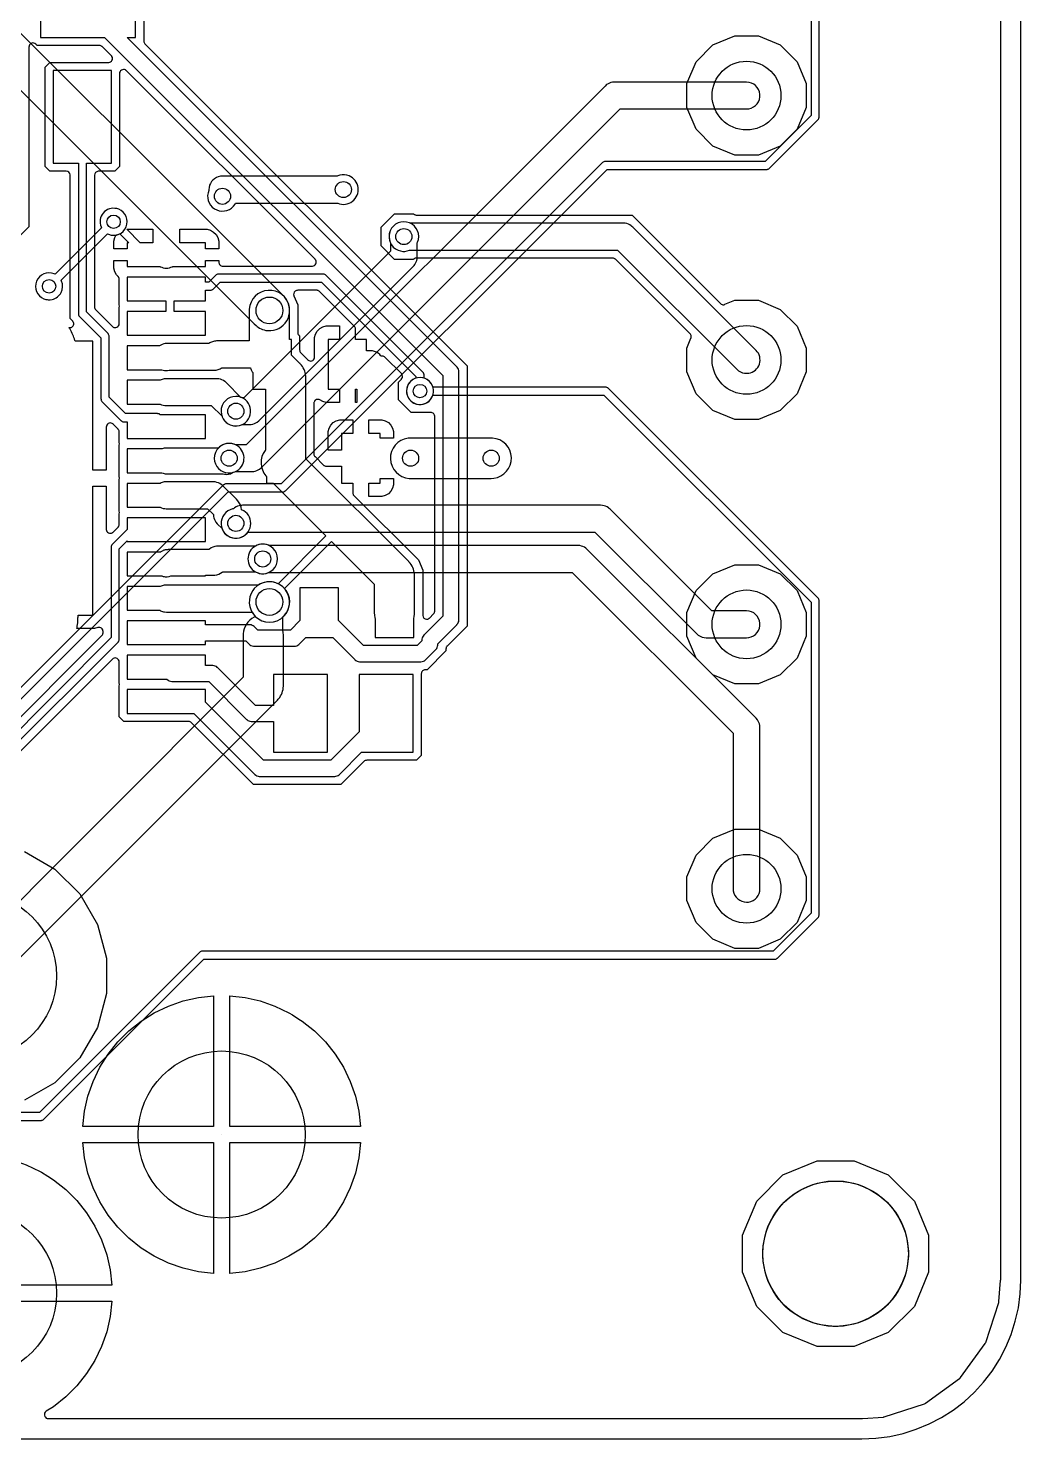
# Model space of a CAD drawing. Header units: inches. Extents: x 0 to 2.56, y 0 to 2.2.
# Drawn here: x 1.82 to 2.559, y 0 to 1.05 of the extents above; entities that cross this region are included whole.
import ezdxf

# ---------------------------------------------------------------- set-up
doc = ezdxf.new("R2010")
doc.units = ezdxf.units.IN

msp = doc.modelspace()

# ---------------------------------------------------------------- linework, layer by layer
at = {"layer": '16_copper_24V'}
for points in [[(1.7101, 1.1087), (1.9887, 0.8301), (1.9887, 0.8301), (1.9901, 0.8287), (1.9908, 0.8281), (1.9908, 0.8281), (1.9908, 0.8281), (1.9916, 0.8275, 0.1651), (2.001, 0.825), (2.0029, 0.8253, 0.621841), (2.0099, 0.8513), (2.0099, 0.8513), (1.7412, 1.12)], [(1.79, 0.334), (2.006, 0.55), (2.0064, 0.5505), (2.0068, 0.5509, 0.172152), (2.0104, 0.5603), (2.0104, 0.5604), (2.0104, 0.5605), (2.0104, 0.5607), (2.0104, 0.5983), (2.0103, 0.6002), (2.01, 0.6021), (2.0099, 0.6021), (2.01, 0.6028, 0.000218), (2.01, 0.6028), (2.01, 0.6118), (2.0113, 0.6131, 1), (1.9887, 0.6329), (1.9875, 0.6314, 0.339454), (1.9887, 0.6131), (1.9897, 0.6121), (1.9885, 0.6116, 0.261958), (1.9805, 0.5993), (1.9804, 0.5983), (1.9804, 0.5669), (1.7688, 0.3552)]]:
    msp.add_lwpolyline(points, format="xyb", dxfattribs=at)
at = {"layer": '16_copper_GND'}
for points in [[(1.9642, 0.9399), (1.9635, 0.9399, 0.325016), (1.9551, 0.9316), (1.955, 0.93, 0.019471), (1.9548, 0.9292), (1.9543, 0.9276, 0.85408), (1.9744, 0.9192), (1.9748, 0.92), (2.0504, 0.92), (2.0508, 0.9198, 1), (2.0592, 0.9402), (2.0576, 0.9407, 0.158384), (2.0508, 0.9402), (2.0504, 0.94), (1.965, 0.94)], [(1.8383, 0.8482, 0.461008), (1.8453, 0.8618), (1.8449, 0.8626), (1.8794, 0.8971), (1.8802, 0.8967, 1), (1.8878, 0.9153), (1.8863, 0.9158, 0.612801), (1.8747, 0.9022), (1.8751, 0.9014), (1.8406, 0.8669), (1.8398, 0.8673, 1), (1.8322, 0.8487), (1.8337, 0.8482, 0.078701), (1.8368, 0.848)], [(2.1669, 0.7151, 0.906837), (2.166, 0.745), (2.165, 0.745), (2.105, 0.745), (2.1031, 0.7449, 0.906837), (2.104, 0.715), (2.105, 0.715), (2.165, 0.715)]]:
    msp.add_lwpolyline(points, format="xyb", close=True, dxfattribs=at)
at = {"layer": '16_copper_LAOUT1'}
msp.add_lwpolyline([(2.3565, 0.3996, 0.369468), (2.365, 0.4095), (2.365, 0.5294), (2.3649, 0.5302), (2.3649, 0.531, 0.118891), (2.3631, 0.5353), (2.3621, 0.5365), (2.3621, 0.5365), (2.3621, 0.5365), (2.2365, 0.6621), (2.2359, 0.6626), (2.2353, 0.6631, 0.118893), (2.231, 0.6649), (2.2294, 0.665, 0.000218), (2.2294, 0.665), (1.9996, 0.665), (1.9992, 0.6652, 1), (1.9908, 0.6448), (1.9924, 0.6443, 0.158384), (1.9992, 0.6448), (1.9996, 0.645), (2.2253, 0.645), (2.345, 0.5253), (2.345, 0.4095), (2.3451, 0.4079, 0.36847), (2.355, 0.3995)], format="xyb", close=True, dxfattribs=at)
at = {"layer": '16_copper_LAOUT2'}
msp.add_lwpolyline([(1.9792, 0.6949), (1.9785, 0.6949, 0.118891), (1.9741, 0.6931), (1.9733, 0.6924), (1.9724, 0.6922), (1.9708, 0.6917, 0.854082), (1.9759, 0.6705), (1.9776, 0.6708, 0.124136), (1.9822, 0.6731), (1.983, 0.6739), (1.9836, 0.6744), (1.9836, 0.6744), (1.9836, 0.6744), (1.9841, 0.675), (2.2422, 0.675), (2.3179, 0.5993, 0.158205), (2.3234, 0.5965), (2.325, 0.5963, 0.000218), (2.325, 0.5963), (2.355, 0.5963), (2.3566, 0.5965, 0.924472), (2.355, 0.6163), (2.3291, 0.6163), (2.2534, 0.6921), (2.2528, 0.6926), (2.2522, 0.6931, 0.118893), (2.2479, 0.6949), (2.2463, 0.695, 0.000218), (2.2463, 0.695), (1.98, 0.695)], format="xyb", close=True, dxfattribs=at)
at = {"layer": '16_copper_LBOUT1'}
msp.add_lwpolyline([(1.9776, 0.7543), (1.9792, 0.7548), (1.9796, 0.755), (1.985, 0.755), (1.9858, 0.7551), (1.9865, 0.7551, 0.118891), (1.9909, 0.7569), (1.9921, 0.7579), (1.9921, 0.7579), (1.9921, 0.7579), (2.1071, 0.8729), (2.1076, 0.8735), (2.1081, 0.8741, 0.118893), (2.1099, 0.8784), (2.11, 0.88, 0.000218), (2.11, 0.88), (2.11, 0.8904), (2.1102, 0.8908, 1), (2.0898, 0.8992), (2.0893, 0.8976, 0.158384), (2.0898, 0.8908), (2.09, 0.8904), (2.09, 0.8841), (1.9809, 0.775), (1.9796, 0.775), (1.9792, 0.7752, 1), (1.9708, 0.7548), (1.9724, 0.7543, 0.078702), (1.9759, 0.754)], format="xyb", close=True, dxfattribs=at)
at = {"layer": '16_copper_LBOUT2'}
msp.add_lwpolyline([(2.256, 1.01), (2.2553, 1.0099, 0.118891), (2.2509, 1.0081), (2.2497, 1.0071), (2.2497, 1.0071), (2.2497, 1.0071), (1.9826, 0.74), (1.9746, 0.74), (1.9742, 0.7402, 1), (1.9658, 0.7198), (1.9674, 0.7193, 0.158384), (1.9742, 0.7198), (1.9746, 0.72), (1.9868, 0.72), (1.9875, 0.7201), (1.9883, 0.7201, 0.118891), (1.9926, 0.7219), (1.9938, 0.7229), (1.9938, 0.7229), (1.9938, 0.7229), (2.261, 0.99), (2.355, 0.99), (2.3566, 0.9902, 0.924472), (2.355, 1.01), (2.2568, 1.01)], format="xyb", close=True, dxfattribs=at)
at = {"layer": '16_copper_LVREF'}
msp.add_lwpolyline([(1.7652, 0.237), (1.83, 0.237), (1.8303, 0.237), (1.8307, 0.2371, 0.087654), (1.8316, 0.2375), (1.8318, 0.2377), (1.8321, 0.2379), (1.9512, 0.357), (2.376, 0.357), (2.3763, 0.357), (2.3767, 0.3571, 0.087654), (2.3776, 0.3575), (2.3778, 0.3577), (2.3781, 0.3579), (2.4081, 0.3879), (2.4083, 0.3881), (2.4085, 0.3884, 0.087651), (2.4089, 0.3894), (2.409, 0.3897), (2.409, 0.39), (2.409, 0.624), (2.409, 0.6243), (2.4089, 0.6247, 0.087654), (2.4085, 0.6256), (2.4083, 0.6258), (2.4081, 0.6261), (2.2521, 0.7821), (2.2519, 0.7823), (2.2516, 0.7825, 0.087651), (2.2506, 0.7829), (2.2503, 0.783), (2.25, 0.783), (2.1215, 0.783), (2.1213, 0.7838, 1), (2.1027, 0.7762), (2.1034, 0.7748, 0.6128), (2.1213, 0.7762), (2.1215, 0.777), (2.2488, 0.777), (2.403, 0.6228), (2.403, 0.3912), (2.3748, 0.363), (1.95, 0.363), (1.9497, 0.363), (1.9493, 0.3629, 0.087654), (1.9484, 0.3625), (1.9482, 0.3623), (1.9479, 0.3621), (1.8288, 0.243), (1.764, 0.243)], format="xyb", dxfattribs=at)
at = {"layer": '16_copper_RVREF'}
for points in [[(2.403, 1.6068), (2.403, 0.9852), (2.3688, 0.951), (2.25, 0.951), (2.2497, 0.951), (2.2493, 0.9509, 0.087654), (2.2484, 0.9505), (2.2482, 0.9503), (2.2479, 0.9501), (2.0088, 0.711), (1.968, 0.711), (1.9677, 0.711), (1.9673, 0.7109, 0.087654), (1.9664, 0.7105), (1.9662, 0.7103), (1.9659, 0.7101), (1.5646, 0.3089)], [(1.5689, 0.3046), (1.9692, 0.705), (2.01, 0.705), (2.0103, 0.705), (2.0107, 0.7051, 0.087654), (2.0116, 0.7055), (2.0118, 0.7057), (2.0121, 0.7059), (2.2512, 0.945), (2.37, 0.945), (2.3703, 0.945), (2.3707, 0.9451, 0.087654), (2.3716, 0.9455), (2.3718, 0.9457), (2.3721, 0.9459), (2.4081, 0.9819), (2.4083, 0.9821), (2.4085, 0.9824, 0.087651), (2.4089, 0.9834), (2.409, 0.9837), (2.409, 0.984), (2.409, 1.608)]]:
    msp.add_lwpolyline(points, format="xyb", dxfattribs=at)
at = {"layer": '1_copper_24V'}
msp.add_lwpolyline([(2.027, 0.7296), (2.027, 0.7297), (2.027, 0.7298), (2.027, 0.73), (2.027, 0.79), (2.027, 0.7906), (2.027, 0.7912, 0.172129), (2.0229, 0.8003), (2.0228, 0.8004), (2.0228, 0.8005), (2.0227, 0.8006), (2.0164, 0.8068), (2.0164, 0.8185), (2.015, 0.8185), (2.015, 0.841), (2.0147, 0.8429, 0.876978), (1.985, 0.841), (1.985, 0.8173), (1.9607, 0.8173), (1.9599, 0.8172), (1.9591, 0.8171, 0.079274), (1.9561, 0.8162), (1.9555, 0.8158), (1.955, 0.8155), (1.924, 0.8155), (1.9224, 0.8154, 0.116687), (1.9182, 0.8136), (1.8942, 0.8136), (1.8942, 0.7959), (1.9199, 0.7959), (1.9208, 0.7956, 0.111926), (1.9253, 0.7955), (1.9253, 0.7955), (1.9589, 0.7955), (1.9597, 0.7956), (1.9604, 0.7956, 0.079274), (1.9634, 0.7966), (1.9641, 0.797), (1.9646, 0.7973), (1.9858, 0.7973), (1.9858, 0.7971, 0.04465), (1.9869, 0.7947), (1.9872, 0.7942), (1.9875, 0.7937), (1.9877, 0.7935), (1.9877, 0.7815), (1.997, 0.7815), (1.997, 0.7361), (1.997, 0.736), (1.9968, 0.7358, 0.358108), (1.9974, 0.7168), (1.9977, 0.7165), (1.9977, 0.7165), (1.9977, 0.7115), (2.0027, 0.7115), (2.042, 0.6722), (2.0064, 0.6366), (2.0048, 0.6372, 0.233167), (1.9916, 0.6355), (1.9916, 0.6354), (1.9251, 0.6354), (1.9248, 0.6355, 0.158204), (1.9187, 0.6345), (1.9186, 0.6345), (1.8942, 0.6345), (1.8942, 0.6168), (1.9185, 0.6168), (1.9189, 0.6165, 0.07828), (1.9219, 0.6156), (1.9234, 0.6154, 0.000214), (1.9234, 0.6154), (1.987, 0.6154), (1.9875, 0.6146, 1), (2.0125, 0.6314), (2.0113, 0.6329), (2.0112, 0.633), (2.0462, 0.668), (2.078, 0.6362), (2.078, 0.615), (2.0781, 0.6131), (2.0784, 0.6112), (2.0786, 0.6108), (2.0786, 0.5965), (2.1073, 0.5965), (2.1073, 0.6108), (2.1077, 0.6121), (2.1079, 0.614), (2.108, 0.615), (2.108, 0.6424), (2.1079, 0.643), (2.1079, 0.6436, 0.172129), (2.1038, 0.6528), (2.1037, 0.6529), (2.1037, 0.6529), (2.1036, 0.653), (2.027, 0.7296)], format="xyb", close=True, dxfattribs=at)
at = {"layer": '1_copper_GND'}
for points in [[(1.7824, 0.1024), (1.8827, 0.1024), (1.8814, 0.091), (1.8789, 0.0797), (1.875, 0.0687), (1.87, 0.0583), (1.8638, 0.0485), (1.8566, 0.0394), (1.8484, 0.0312), (1.8393, 0.0239), (1.8339, 0.0205), (1.8339, 0.0205), (1.8338, 0.0205, 0.645601), (1.8347, 0.0151), (1.8354, 0.015), (1.8355, 0.015, 0.000215), (1.8355, 0.015), (2.4409, 0.015), (2.4411, 0.015), (2.4412, 0.015), (2.4568, 0.0162), (2.4571, 0.0163), (2.4575, 0.0164), (2.4873, 0.0261), (2.4874, 0.0261), (2.4874, 0.0261), (2.4878, 0.0263), (2.4881, 0.0264, 0.006887), (2.4882, 0.0265), (2.5135, 0.0449), (2.5135, 0.0449), (2.5136, 0.045), (2.5139, 0.0453), (2.5141, 0.0455, 0.006878), (2.5142, 0.0456), (2.5326, 0.0709), (2.5326, 0.0709), (2.5326, 0.071), (2.5328, 0.0714), (2.533, 0.0717, 0.00688), (2.533, 0.0717), (2.5427, 0.1015), (2.5427, 0.1018), (2.5428, 0.1022), (2.544, 0.1179), (2.544, 0.118), (2.5441, 0.1181), (2.5441, 2.0866)], [(1.9064, 1.0871), (1.9064, 1.0408), (1.9065, 1.0404), (1.9065, 1.0401, 0.087654), (1.9069, 1.0391), (1.9071, 1.0389), (1.9073, 1.0386), (2.147, 0.7989), (2.147, 0.605), (2.1322, 0.5902), (2.132, 0.59), (2.1318, 0.5897, 0.087651), (2.1314, 0.5887), (2.1314, 0.5885), (2.1314, 0.5884), (2.1314, 0.5883), (2.1313, 0.5881), (2.1313, 0.5866), (2.1173, 0.5725), (2.116, 0.5725, 0.414214), (2.113, 0.5695), (2.113, 0.5086), (2.1095, 0.5051), (2.0724, 0.5051), (2.072, 0.505), (2.0717, 0.505, 0.087654), (2.0707, 0.5046), (2.0705, 0.5044), (2.0703, 0.5042), (2.061, 0.495), (2.061, 0.495), (2.0531, 0.4871), (1.9881, 0.4871), (1.942, 0.5331), (1.9418, 0.5333), (1.9415, 0.5335, 0.087651), (1.9405, 0.5339), (1.9403, 0.534), (1.9399, 0.534), (1.8917, 0.534), (1.8882, 0.5375), (1.8882, 0.5606), (1.8882, 0.5606, 0.167196), (1.8882, 0.5627), (1.8882, 0.5627), (1.8882, 0.5782), (1.8882, 0.5784), (1.8882, 0.5785, 0.54841), (1.8837, 0.5809), (1.8835, 0.5807), (1.8832, 0.5805, 0.015772), (1.8831, 0.5804), (1.8037, 0.501)], [(1.7972, 0.5199), (1.8753, 0.5981), (1.8755, 0.5983), (1.8758, 0.5986, 0.07547), (1.8761, 0.5996), (1.8762, 0.5998), (1.8762, 0.6002), (1.8762, 0.601, 0.493158), (1.8724, 0.6039), (1.8699, 0.6032), (1.8567, 0.6032), (1.8568, 0.6039), (1.857, 0.6049, 0.024816), (1.8575, 0.6098), (1.8575, 0.6112), (1.8576, 0.6119), (1.8576, 0.6122), (1.8576, 0.6126), (1.8576, 0.6132), (1.8686, 0.6132), (1.8686, 0.7092), (1.8786, 0.7092), (1.8786, 0.6772), (1.8786, 0.6771), (1.8786, 0.6769, 0.54841), (1.8831, 0.6745), (1.8833, 0.6748), (1.8836, 0.6749, 0.015772), (1.8837, 0.675), (1.8873, 0.6787), (1.8875, 0.6789), (1.8878, 0.6792, 0.087651), (1.8881, 0.6801), (1.8882, 0.6804), (1.8882, 0.6808), (1.8882, 0.6885), (1.8882, 0.6886, 0.167196), (1.8882, 0.6907), (1.8882, 0.6907), (1.8882, 0.7141), (1.8882, 0.7142, 0.167196), (1.8882, 0.7163), (1.8882, 0.7163), (1.8882, 0.7397), (1.8882, 0.7398, 0.167196), (1.8882, 0.7418), (1.8882, 0.7419), (1.8882, 0.7496), (1.8882, 0.7499), (1.8881, 0.7503, 0.087654), (1.8877, 0.7512), (1.8875, 0.7515), (1.8873, 0.7517), (1.8837, 0.7553), (1.8836, 0.7554), (1.8836, 0.7555, 0.54841), (1.8787, 0.754), (1.8787, 0.7537), (1.8786, 0.7534, 0.01577), (1.8786, 0.7532), (1.8786, 0.7212), (1.8686, 0.7212), (1.8686, 0.8172), (1.8553, 0.8172), (1.8552, 0.8177, 0.045376), (1.8517, 0.826), (1.8513, 0.8266), (1.851, 0.8272), (1.8514, 0.8272, -0.000963), (1.8519, 0.8272), (1.8522, 0.8273), (1.8523, 0.8273), (1.8524, 0.8274, 0.458568), (1.854, 0.8316), (1.8538, 0.8319), (1.8536, 0.8321, 0.01578), (1.8535, 0.8323), (1.8518, 0.834), (1.8518, 0.9407), (1.8517, 0.9409, 0.392588), (1.8488, 0.9437), (1.8366, 0.9437), (1.8331, 0.9472), (1.8331, 1.0211), (1.8366, 1.0246), (1.8802, 1.0246), (1.8803, 1.0246), (1.8804, 1.0246, 0.54841), (1.8828, 1.029), (1.8826, 1.0293), (1.8824, 1.0296, 0.015772), (1.8823, 1.0297), (1.8756, 1.0364), (1.8753, 1.0366), (1.8751, 1.0368, 0.087651), (1.8741, 1.0372), (1.8738, 1.0373), (1.8735, 1.0373), (1.8271, 1.0373), (1.8261, 1.0383, 0.572901), (1.8211, 1.037), (1.8211, 1.0366), (1.821, 1.0363, 0.015781), (1.821, 1.0361), (1.821, 0.9023), (1.8148, 0.8961)]]:
    msp.add_lwpolyline(points, format="xyb", dxfattribs=at)
for points in [[(2.3462, 0.9557), (2.3299, 0.9624), (2.3174, 0.9749), (2.3106, 0.9912), (2.3106, 1.0089), (2.3174, 1.0252), (2.3299, 1.0377), (2.3462, 1.0444), (2.3638, 1.0444), (2.3801, 1.0377), (2.3926, 1.0252), (2.3994, 1.0089), (2.3994, 0.9912), (2.3926, 0.9749), (2.3801, 0.9624), (2.3638, 0.9557)], [(1.8842, 0.886), (1.8842, 0.8917), (1.8849, 0.8943), (1.886, 0.8962), (1.8863, 0.8962), (1.8878, 0.8967), (1.8886, 0.8971), (1.8954, 0.8904), (1.8942, 0.8904), (1.8942, 0.886)], [(1.9038, 0.8904), (1.8938, 0.9004), (1.9132, 0.9004), (1.9132, 0.8904)], [(1.9523, 0.886), (1.9523, 0.8904), (1.9332, 0.8904), (1.9332, 0.9004), (1.9536, 0.9004), (1.9561, 0.8997), (1.9584, 0.8984), (1.9603, 0.8965), (1.9616, 0.8943), (1.9623, 0.8917), (1.9623, 0.886)], [(2.064, 0.7715), (2.064, 0.7815), (2.065, 0.7815), (2.065, 0.7715)], [(2.0436, 0.736), (2.0436, 0.7498), (2.0443, 0.7524), (2.0456, 0.7546), (2.0474, 0.7565), (2.0497, 0.7578), (2.0523, 0.7585), (2.062, 0.7585), (2.062, 0.7485), (2.0536, 0.7485), (2.0536, 0.736)], [(2.0823, 0.745), (2.0823, 0.7485), (2.074, 0.7485), (2.074, 0.7585), (2.0836, 0.7585), (2.0862, 0.7578), (2.0885, 0.7565), (2.0903, 0.7546), (2.0916, 0.7524), (2.0923, 0.7498), (2.0923, 0.745)], [(2.074, 0.7015), (2.074, 0.7115), (2.0823, 0.7115), (2.0823, 0.715), (2.0923, 0.715), (2.0923, 0.7102), (2.0916, 0.7076), (2.0903, 0.7054), (2.0885, 0.7035), (2.0862, 0.7022), (2.0836, 0.7015)], [(2.3462, 0.562), (2.3299, 0.5687), (2.3174, 0.5812), (2.3106, 0.5975), (2.3106, 0.6152), (2.3174, 0.6315), (2.3299, 0.644), (2.3462, 0.6507), (2.3638, 0.6507), (2.3801, 0.644), (2.3926, 0.6315), (2.3994, 0.6152), (2.3994, 0.5975), (2.3926, 0.5812), (2.3801, 0.5687), (2.3638, 0.562)], [(2.3462, 0.3651), (2.3299, 0.3719), (2.3174, 0.3843), (2.3106, 0.4007), (2.3106, 0.4183), (2.3174, 0.4346), (2.3299, 0.4471), (2.3462, 0.4539), (2.3638, 0.4539), (2.3801, 0.4471), (2.3926, 0.4346), (2.3994, 0.4183), (2.3994, 0.4007), (2.3926, 0.3843), (2.3801, 0.3719), (2.3638, 0.3651)], [(1.8611, 0.2325), (1.8623, 0.2438), (1.8649, 0.2551), (1.8688, 0.2661), (1.8738, 0.2766), (1.88, 0.2864), (1.8872, 0.2955), (1.8954, 0.3037), (1.9045, 0.3109), (1.9143, 0.3171), (1.9248, 0.3221), (1.9357, 0.326), (1.9471, 0.3285), (1.9584, 0.3298), (1.9584, 0.2325)], [(1.9704, 0.2325), (1.9704, 0.3298), (1.9818, 0.3285), (1.9931, 0.326), (2.004, 0.3221), (2.0145, 0.3171), (2.0171, 0.3155), (2.0171, 0.3155), (2.0171, 0.3155), (2.0219, 0.3125), (2.0219, 0.3125), (2.0219, 0.3125), (2.0243, 0.3109), (2.0334, 0.3037), (2.0416, 0.2955), (2.0488, 0.2864), (2.055, 0.2766), (2.0601, 0.2661), (2.0639, 0.2551), (2.0665, 0.2438), (2.0678, 0.2325)], [(1.9644, 0.2265), (1.9644, 0.2265), (1.9644, 0.2265), (1.9644, 0.2265)], [(1.9471, 0.1244), (1.9357, 0.127), (1.9248, 0.1308), (1.9143, 0.1359), (1.9117, 0.1375), (1.9117, 0.1375), (1.9117, 0.1375), (1.9069, 0.1405), (1.9069, 0.1405), (1.9069, 0.1405), (1.9045, 0.142), (1.8954, 0.1493), (1.8872, 0.1575), (1.88, 0.1666), (1.8738, 0.1764), (1.8688, 0.1869), (1.8649, 0.1978), (1.8623, 0.2091), (1.8611, 0.2205), (1.9584, 0.2205), (1.9584, 0.1231)], [(1.9704, 0.2205), (2.0678, 0.2205), (2.0665, 0.2091), (2.0639, 0.1978), (2.0601, 0.1869), (2.055, 0.1764), (2.0488, 0.1666), (2.0416, 0.1575), (2.0334, 0.1493), (2.0243, 0.142), (2.0145, 0.1359), (2.004, 0.1308), (1.9931, 0.127), (1.9818, 0.1244), (1.9704, 0.1231)], [(2.4075, 0.0687), (2.3821, 0.0792), (2.3627, 0.0986), (2.3521, 0.124), (2.3521, 0.1515), (2.3627, 0.177), (2.3821, 0.1964), (2.4075, 0.2069), (2.435, 0.2069), (2.4604, 0.1964), (2.4799, 0.177), (2.4904, 0.1515), (2.4904, 0.124), (2.4799, 0.0986), (2.4604, 0.0792), (2.435, 0.0687)]]:
    msp.add_lwpolyline(points, close=True, dxfattribs=at)
for points in [[(1.8855, 0.8273), (1.8857, 0.8273, 0.294754), (1.8881, 0.8294), (1.8881, 0.8298), (1.8882, 0.8301, 0.015781), (1.8882, 0.8303), (1.8882, 0.8421), (1.8882, 0.8421, 0.167196), (1.8882, 0.8442), (1.8882, 0.8442), (1.8882, 0.8633), (1.8882, 0.8636), (1.8881, 0.864, 0.071781), (1.8878, 0.8648), (1.8878, 0.8648), (1.8877, 0.8649), (1.8875, 0.8651), (1.8873, 0.8654), (1.8862, 0.8665), (1.8849, 0.8688), (1.8842, 0.8714), (1.8842, 0.8771), (1.8942, 0.8771), (1.8942, 0.8727), (1.9186, 0.8727), (1.9187, 0.8726, 0.239799), (1.9278, 0.8726), (1.9279, 0.8727), (1.9523, 0.8727), (1.9523, 0.8771), (1.9623, 0.8771), (1.9623, 0.876, 0.414214), (1.9653, 0.873), (2.0318, 0.873), (2.0319, 0.873), (2.032, 0.873, 0.54841), (2.0344, 0.8775), (2.0342, 0.8777), (2.034, 0.878, 0.015772), (2.0339, 0.8781), (1.8935, 1.0185), (1.8934, 1.0185), (1.8934, 1.0186, 0.54841), (1.8885, 1.0172), (1.8885, 1.0168), (1.8884, 1.0165, 0.01577), (1.8884, 1.0163), (1.8884, 0.9472), (1.8849, 0.9437), (1.8728, 0.9437), (1.8725, 0.9436, 0.392588), (1.8698, 0.9407), (1.8698, 0.8427), (1.8698, 0.8424), (1.8698, 0.842, 0.087654), (1.8702, 0.8411), (1.8704, 0.8409), (1.8706, 0.8406), (1.8805, 0.8308), (1.8805, 0.8308), (1.8831, 0.8281), (1.8832, 0.8281), (1.8833, 0.828, 0.198911), (1.8854, 0.8273)], [(2.3462, 0.7588), (2.3299, 0.7656), (2.3174, 0.778), (2.3106, 0.7944), (2.3106, 0.812), (2.3136, 0.8193), (2.3137, 0.8194), (2.3137, 0.8194, 0.218355), (2.3135, 0.8219), (2.3132, 0.8223), (2.313, 0.8225, 0.007882), (2.313, 0.8226), (2.2574, 0.8781), (2.2572, 0.8783), (2.2569, 0.8785, 0.087651), (2.256, 0.8789), (2.2557, 0.879), (2.2553, 0.879), (2.1093, 0.879), (2.109, 0.879), (2.1086, 0.8789), (2.1085, 0.8789), (2.1084, 0.8789, 0.053914), (2.1077, 0.8785), (2.1074, 0.8783), (2.1072, 0.8781), (2.107, 0.878), (2.093, 0.878), (2.083, 0.888), (2.083, 0.902), (2.093, 0.912), (2.107, 0.912), (2.1072, 0.9119, 0.144304), (2.1087, 0.9111), (2.1089, 0.911), (2.1093, 0.911), (2.2698, 0.911), (2.2801, 0.9007), (2.2801, 0.9007), (2.3356, 0.8452), (2.3357, 0.8452), (2.3357, 0.8451, 0.218345), (2.3381, 0.8443), (2.3385, 0.8445), (2.3388, 0.8445, 0.007884), (2.3389, 0.8446), (2.3462, 0.8476), (2.3638, 0.8476), (2.3801, 0.8408), (2.3926, 0.8283), (2.3994, 0.812), (2.3994, 0.7944), (2.3926, 0.778), (2.3801, 0.7656), (2.3638, 0.7588)], [(2.1171, 0.6102), (2.1174, 0.6102, 0.090532), (2.1184, 0.6105), (2.1187, 0.6108), (2.1189, 0.6109, 0.015772), (2.1191, 0.611), (2.1221, 0.6141), (2.1223, 0.6144), (2.1225, 0.6146, 0.087664), (2.1229, 0.6156), (2.123, 0.6159), (2.123, 0.6162), (2.123, 0.7611), (2.123, 0.7612), (2.123, 0.7614, 0.43207), (2.1193, 0.7641), (2.1192, 0.764), (2.1054, 0.764), (2.096, 0.7734), (2.096, 0.7866), (2.0982, 0.7888), (2.0983, 0.789, 0.39257), (2.0982, 0.7931), (2.0862, 0.8051), (2.0859, 0.8053), (2.0856, 0.8055, 0.087651), (2.0847, 0.8059), (2.0844, 0.806), (2.084, 0.806), (2.083, 0.806), (2.0826, 0.8064), (2.0821, 0.8071, 0.158654), (2.0766, 0.8099), (2.075, 0.81, 0.00044), (2.075, 0.81), (2.0723, 0.81), (2.0723, 0.8185), (2.064, 0.8185), (2.064, 0.8261), (2.0639, 0.8264), (2.0639, 0.8267, 0.087654), (2.0635, 0.8277), (2.0633, 0.8279), (2.0631, 0.8282), (2.0372, 0.8541), (2.0369, 0.8543), (2.0366, 0.8545, 0.087651), (2.0357, 0.8549), (2.0354, 0.855), (2.035, 0.855), (2.021, 0.855), (2.0206, 0.8549), (2.0202, 0.8549, 0.383484), (2.018, 0.8516), (2.0181, 0.8513), (2.0182, 0.8509), (2.021, 0.8442), (2.021, 0.8236), (2.021, 0.8233), (2.0211, 0.823, 0.071781), (2.0214, 0.8222), (2.0214, 0.8221), (2.0215, 0.822), (2.0217, 0.8218), (2.0219, 0.8215), (2.0224, 0.821), (2.0224, 0.8106), (2.0225, 0.8102), (2.0225, 0.8099, 0.087654), (2.0229, 0.8089), (2.0231, 0.8087), (2.0233, 0.8084), (2.0285, 0.8033), (2.0286, 0.8032), (2.0286, 0.8031, 0.54841), (2.0335, 0.8046), (2.0335, 0.8049), (2.0336, 0.8052, 0.01577), (2.0336, 0.8054), (2.0336, 0.8198), (2.0343, 0.8224), (2.0356, 0.8246), (2.0374, 0.8265), (2.0397, 0.8278), (2.0423, 0.8285), (2.052, 0.8285), (2.052, 0.8185), (2.0436, 0.8185), (2.0436, 0.7815), (2.052, 0.7815), (2.052, 0.7715), (2.0423, 0.7715), (2.0397, 0.7722), (2.0375, 0.7734, 0.488988), (2.0332, 0.7717), (2.0331, 0.7714), (2.0331, 0.7711, 0.021983), (2.033, 0.7708), (2.033, 0.7333), (2.0331, 0.7329), (2.0331, 0.7326, 0.087654), (2.0335, 0.7316), (2.0337, 0.7314), (2.0339, 0.7312), (2.0402, 0.7249), (2.0405, 0.7247), (2.0407, 0.7245, 0.087651), (2.0417, 0.7241), (2.042, 0.724), (2.0423, 0.724), (2.0536, 0.724), (2.0536, 0.7115), (2.062, 0.7115), (2.062, 0.7044), (2.062, 0.704), (2.062, 0.7037, 0.087654), (2.0624, 0.7027), (2.0626, 0.7025), (2.0628, 0.7022), (2.1108, 0.6543), (2.114, 0.6466), (2.114, 0.6132), (2.114, 0.6131), (2.114, 0.6129, 0.374457), (2.1168, 0.6102)], [(1.7854, 0.1144), (1.7854, 0.2117), (1.7967, 0.2104), (1.808, 0.2078), (1.819, 0.204), (1.8294, 0.199), (1.8303, 0.1985, 0.000094), (1.8303, 0.1985), (1.835, 0.1955), (1.835, 0.1955), (1.835, 0.1955), (1.8393, 0.1928), (1.8484, 0.1856), (1.8566, 0.1774), (1.8638, 0.1683), (1.87, 0.1584), (1.875, 0.148), (1.8789, 0.137), (1.8814, 0.1257), (1.8827, 0.1144)]]:
    msp.add_lwpolyline(points, format="xyb", close=True, dxfattribs=at)
msp.add_lwpolyline([(1.8177, 0.4372), (1.8404, 0.4241), (1.8589, 0.4056), (1.872, 0.3829), (1.8787, 0.3577), (1.8787, 0.3315), (1.872, 0.3062), (1.8589, 0.2836), (1.8404, 0.2651), (1.8177, 0.252)], dxfattribs=at)
at = {"layer": '1_copper_LAOUT1'}
msp.add_lwpolyline([(1.9253, 0.6419), (1.9267, 0.6424), (1.9523, 0.6424), (1.9523, 0.643), (1.9587, 0.643), (1.959, 0.643), (1.9593, 0.643, 0.162388), (1.9648, 0.6452), (1.9652, 0.6455), (1.9894, 0.6455), (1.9908, 0.6448, 1), (1.9992, 0.6652), (1.9976, 0.6657, 0.158384), (1.9908, 0.6652), (1.9894, 0.6645), (1.9613, 0.6645), (1.961, 0.6645), (1.9607, 0.6645, 0.154877), (1.9553, 0.6624), (1.9551, 0.6623), (1.9548, 0.662), (1.9245, 0.662), (1.9242, 0.6619), (1.9239, 0.6619, 0.040267), (1.9224, 0.6617), (1.9219, 0.6616), (1.9215, 0.6615, 0.050339), (1.9196, 0.6606), (1.9192, 0.6603), (1.9188, 0.6601), (1.8942, 0.6601), (1.8942, 0.6424), (1.9199, 0.6424), (1.9208, 0.642, 0.080666), (1.9238, 0.6417)], format="xyb", close=True, dxfattribs=at)
at = {"layer": '1_copper_LAOUT2'}
msp.add_lwpolyline([(1.9776, 0.6708, 0.668181), (1.9808, 0.6909), (1.9792, 0.6917, 0.172339), (1.9764, 0.6982), (1.9754, 0.6994), (1.9754, 0.6994), (1.9754, 0.6994), (1.9652, 0.7095), (1.9647, 0.71), (1.9641, 0.7105, 0.118893), (1.9597, 0.7123), (1.9582, 0.7124, 0.000218), (1.9582, 0.7124), (1.9232, 0.7124), (1.9217, 0.7123, 0.078613), (1.9187, 0.7113), (1.9186, 0.7113), (1.8942, 0.7113), (1.8942, 0.6935), (1.9186, 0.6935), (1.9187, 0.6935, 0.119113), (1.9232, 0.6924), (1.954, 0.6924), (1.9583, 0.6881), (1.9583, 0.6875), (1.9584, 0.6867, 0.118891), (1.9602, 0.6823), (1.9612, 0.6812), (1.9612, 0.6811), (1.9612, 0.6811), (1.9647, 0.6777), (1.9648, 0.6773, 0.324921), (1.9759, 0.6705)], format="xyb", close=True, dxfattribs=at)
at = {"layer": '1_copper_LBOUT1'}
for points in [[(2.3566, 0.7933, 0.613165), (2.3621, 0.8103), (2.2703, 0.9021), (2.2697, 0.9026), (2.2691, 0.9031, 0.118893), (2.2648, 0.9049), (2.2632, 0.905, 0.000218), (2.2632, 0.905), (2.1046, 0.905), (2.1042, 0.9052, 1), (2.0958, 0.8848), (2.0974, 0.8843, 0.158384), (2.1042, 0.8848), (2.1046, 0.885), (2.259, 0.885), (2.3479, 0.7961), (2.3491, 0.7951, 0.158205), (2.355, 0.7932)], [(1.9776, 0.7543, 0.726543), (1.9792, 0.7752), (1.9788, 0.7753), (1.9679, 0.7862), (1.9673, 0.7868), (1.9667, 0.7872, 0.118893), (1.9624, 0.789), (1.9608, 0.7892, 0.000218), (1.9608, 0.7892), (1.9232, 0.7892), (1.9217, 0.7891, 0.078613), (1.9187, 0.7881), (1.9186, 0.788), (1.8942, 0.788), (1.8942, 0.7703), (1.9186, 0.7703), (1.9187, 0.7703, 0.119113), (1.9232, 0.7692), (1.9567, 0.7692), (1.9647, 0.7612), (1.9648, 0.7608, 0.324921), (1.9759, 0.754)]]:
    msp.add_lwpolyline(points, format="xyb", close=True, dxfattribs=at)
at = {"layer": '1_copper_LBOUT2'}
msp.add_lwpolyline([(1.9695, 0.7181, 0.078611), (1.9725, 0.7191), (1.9731, 0.7195), (1.9742, 0.7198), (1.9758, 0.7206), (1.9772, 0.7216, 1), (1.9628, 0.7384), (1.9619, 0.7375), (1.9232, 0.7375), (1.9217, 0.7374), (1.9202, 0.737), (1.9199, 0.7369), (1.8942, 0.7369), (1.8942, 0.7191), (1.9199, 0.7191), (1.921, 0.7188), (1.9225, 0.7185), (1.9232, 0.7185), (1.9649, 0.7185), (1.9649, 0.7185, 0.078613), (1.968, 0.718)], format="xyb", close=True, dxfattribs=at)
at = {"layer": '1_copper_LISENA'}
msp.add_lwpolyline([(1.8021, 0.5079), (1.8873, 0.5931), (1.8875, 0.5934), (1.8878, 0.5936, 0.087651), (1.8881, 0.5946), (1.8882, 0.5949), (1.8882, 0.5952), (1.8882, 0.6626), (1.8942, 0.6686), (1.8942, 0.668), (1.9523, 0.668), (1.9523, 0.6857), (1.8942, 0.6857), (1.8942, 0.677), (1.8831, 0.6659), (1.8829, 0.6657), (1.8827, 0.6654, 0.087651), (1.8823, 0.6644), (1.8823, 0.6641), (1.8822, 0.6638), (1.8822, 0.5965), (1.7988, 0.513)], format="xyb", dxfattribs=at)
at = {"layer": '1_copper_LISENB'}
msp.add_lwpolyline([(1.9523, 0.7624), (1.9186, 0.7624), (1.9185, 0.7625), (1.9183, 0.7627, 0.087651), (1.9173, 0.7631), (1.917, 0.7631), (1.9167, 0.7632), (1.8929, 0.7632), (1.8806, 0.7754), (1.8806, 0.8209), (1.8806, 0.8212), (1.8805, 0.8216, 0.087654), (1.8801, 0.8225), (1.8799, 0.8227), (1.8797, 0.823), (1.8638, 0.839), (1.8638, 0.9497), (1.8824, 0.9497), (1.8824, 1.0186), (1.8391, 1.0186), (1.8391, 0.9497), (1.8578, 0.9497), (1.8578, 0.8377), (1.8578, 0.8374), (1.8578, 0.8371, 0.087654), (1.8582, 0.8361), (1.8584, 0.8359), (1.8586, 0.8356), (1.8746, 0.8197), (1.8746, 0.7742), (1.8747, 0.7739), (1.8747, 0.7735, 0.087654), (1.8751, 0.7726), (1.8753, 0.7723), (1.8755, 0.7721), (1.8895, 0.7581), (1.8898, 0.7579), (1.89, 0.7576, 0.087651), (1.891, 0.7572), (1.8913, 0.7572), (1.8916, 0.7572), (1.8942, 0.7572), (1.8942, 0.7447), (1.9523, 0.7447)], format="xyb", close=True, dxfattribs=at)
at = {"layer": '1_copper_LVREF'}
msp.add_lwpolyline([(2.1143, 0.7702, 0.726542), (2.1158, 0.7893), (2.115, 0.7895), (2.115, 0.792, 0.14431), (2.1145, 0.7936), (2.1143, 0.7938), (2.1141, 0.7941), (2.0421, 0.8661), (2.0419, 0.8663), (2.0416, 0.8665, 0.087651), (2.0406, 0.8669), (2.0403, 0.867), (2.04, 0.867), (1.962, 0.867), (1.9617, 0.867), (1.9613, 0.8669, 0.087654), (1.9604, 0.8665), (1.9602, 0.8663), (1.9599, 0.8661), (1.9548, 0.861), (1.9523, 0.861), (1.9523, 0.8648), (1.8942, 0.8648), (1.8942, 0.8471), (1.923, 0.8471), (1.923, 0.8392), (1.8942, 0.8392), (1.8942, 0.8215), (1.9523, 0.8215), (1.9523, 0.8392), (1.929, 0.8392), (1.929, 0.8471), (1.9523, 0.8471), (1.9523, 0.855), (1.956, 0.855), (1.9563, 0.855), (1.9567, 0.8551, 0.087654), (1.9576, 0.8555), (1.9578, 0.8557), (1.9581, 0.8559), (1.9632, 0.861), (2.0388, 0.861), (2.109, 0.7908), (2.109, 0.7895), (2.1082, 0.7893), (2.1068, 0.7886, 0.788337), (2.1128, 0.77)], format="xyb", close=True, dxfattribs=at)
at = {"layer": '1_copper_N5'}
msp.add_lwpolyline([(2.0484, 0.4931), (2.0486, 0.4931, 0.153128), (2.0519, 0.4944), (2.0524, 0.4948), (2.0686, 0.5111), (2.107, 0.5111), (2.107, 0.5689), (2.0668, 0.5689), (2.0668, 0.5262), (2.0457, 0.5051), (1.9955, 0.5051), (1.9523, 0.5483), (1.9523, 0.5577), (1.8942, 0.5577), (1.8942, 0.54), (1.9436, 0.54), (1.9888, 0.4948), (1.989, 0.4947), (1.9891, 0.4945, 0.153125), (1.9924, 0.4931), (1.9931, 0.4931), (2.0482, 0.4931)], format="xyb", close=True, dxfattribs=at)
at = {"layer": '1_copper_N6'}
msp.add_lwpolyline([(2.0432, 0.5689), (2.003, 0.5689), (2.003, 0.546), (1.9895, 0.546), (1.9615, 0.574), (1.9613, 0.5741), (1.9612, 0.5743, 0.153125), (1.9579, 0.5757), (1.9573, 0.5757), (1.9523, 0.5757), (1.9523, 0.5833), (1.8942, 0.5833), (1.8942, 0.5656), (1.9236, 0.5656), (1.9237, 0.5655, 0.172365), (1.9274, 0.5637), (1.928, 0.5637), (1.9548, 0.5637), (1.9827, 0.5358), (1.9829, 0.5356), (1.9831, 0.5354, 0.153131), (1.9864, 0.534), (1.987, 0.534), (2.003, 0.534), (2.003, 0.5111), (2.0432, 0.5111)], format="xyb", close=True, dxfattribs=at)
at = {"layer": '1_copper_N8'}
msp.add_lwpolyline([(1.8296, 1.0846), (1.8296, 1.0433), (1.8772, 1.0433), (2.129, 0.7915), (2.129, 0.6125), (2.1151, 0.5986), (2.1149, 0.5984), (2.1148, 0.5982, 0.133998), (2.1134, 0.5954), (2.1134, 0.5952), (2.1134, 0.5949), (2.1133, 0.5943), (2.1133, 0.594), (2.1098, 0.5905), (2.07, 0.5905), (2.0514, 0.6091), (2.0514, 0.6335), (2.0227, 0.6335), (2.0227, 0.6091), (2.0156, 0.602), (1.9913, 0.602), (1.989, 0.6043), (1.9888, 0.6044), (1.9887, 0.6046, 0.153125), (1.9854, 0.606), (1.9848, 0.606), (1.9523, 0.606), (1.9523, 0.6089), (1.8942, 0.6089), (1.8942, 0.5912), (1.9523, 0.5912), (1.9523, 0.594), (1.9823, 0.594), (1.9846, 0.5918, 0.172365), (1.9882, 0.59), (1.9888, 0.59), (2.018, 0.59), (2.0183, 0.59), (2.0185, 0.59, 0.153128), (2.0218, 0.5913), (2.0223, 0.5918), (2.027, 0.5965), (2.0471, 0.5965), (2.0633, 0.5803), (2.0635, 0.5801), (2.0636, 0.5799, 0.153125), (2.0669, 0.5785), (2.0676, 0.5785), (2.1123, 0.5785), (2.1125, 0.5785), (2.1127, 0.5785, 0.153128), (2.1161, 0.5798), (2.1165, 0.5803), (2.1236, 0.5873), (2.1237, 0.5875), (2.1239, 0.5876, 0.153125), (2.1253, 0.5909), (2.1253, 0.5915), (2.1253, 0.5918), (2.1392, 0.6058), (2.1394, 0.6059), (2.1395, 0.6061, 0.153125), (2.141, 0.6094), (2.141, 0.61), (2.141, 0.794), (2.141, 0.7942), (2.141, 0.7944, 0.153128), (2.1397, 0.7978), (2.1392, 0.7982), (1.8942, 1.0433), (1.9004, 1.0433), (1.9004, 1.0846)], format="xyb", dxfattribs=at)
at = {"layer": 'drills_NPTH'}
msp.add_circle((2.4213, 0.1378), 0.0541, dxfattribs=at)
at = {"layer": 'drills_PTH'}
for centre, radius in [((2.355, 1), 0.0256), ((2.355, 0.8032), 0.0256), ((2.355, 0.6063), 0.0256), ((2.355, 0.4095), 0.0256), ((1.7794, 0.3446), 0.0622), ((1.9644, 0.2265), 0.0622), ((1.7794, 0.1084), 0.0622)]:
    msp.add_circle(centre, radius, dxfattribs=at)
at = {"layer": 'drills_via_1_16'}
for centre, radius in [((2.055, 0.93), 0.006), ((1.965, 0.925), 0.006), ((1.884, 0.906), 0.005), ((2.1, 0.895), 0.006), ((1.836, 0.858), 0.005), ((2, 0.84), 0.01), ((2.112, 0.78), 0.005), ((1.975, 0.765), 0.006), ((1.97, 0.73), 0.006), ((2.105, 0.73), 0.006), ((2.165, 0.73), 0.006), ((1.975, 0.6815), 0.006), ((1.995, 0.655), 0.006), ((2, 0.623), 0.01)]:
    msp.add_circle(centre, radius, dxfattribs=at)
at = {"layer": 'holes'}
msp.add_lwpolyline([(2.4754, 0.1359), (2.4751, 0.132), (2.4746, 0.1282), (2.4737, 0.1244), (2.4727, 0.1207), (2.4713, 0.1171), (2.4697, 0.1135), (2.4678, 0.1102), (2.4658, 0.1069), (2.4634, 0.1038), (2.4609, 0.1009), (2.4582, 0.0981), (2.4552, 0.0956), (2.4522, 0.0933), (2.4489, 0.0912), (2.4455, 0.0894), (2.442, 0.0878), (2.4384, 0.0864), (2.4347, 0.0853), (2.4309, 0.0845), (2.4271, 0.0839), (2.4232, 0.0837), (2.4193, 0.0837), (2.4155, 0.0839), (2.4116, 0.0845), (2.4079, 0.0853), (2.4042, 0.0864), (2.4005, 0.0878), (2.397, 0.0894), (2.3936, 0.0912), (2.3904, 0.0933), (2.3873, 0.0956), (2.3843, 0.0981), (2.3816, 0.1009), (2.3791, 0.1038), (2.3768, 0.1069), (2.3747, 0.1102), (2.3728, 0.1135), (2.3712, 0.1171), (2.3699, 0.1207), (2.3688, 0.1244), (2.368, 0.1282), (2.3674, 0.132), (2.3671, 0.1359), (2.3671, 0.1397), (2.3674, 0.1436), (2.368, 0.1474), (2.3688, 0.1512), (2.3699, 0.1549), (2.3712, 0.1585), (2.3728, 0.162), (2.3747, 0.1654), (2.3768, 0.1687), (2.3791, 0.1718), (2.3816, 0.1747), (2.3843, 0.1774), (2.3873, 0.18), (2.3904, 0.1823), (2.3936, 0.1844), (2.397, 0.1862), (2.4005, 0.1878), (2.4042, 0.1892), (2.4079, 0.1903), (2.4116, 0.1911), (2.4155, 0.1917), (2.4193, 0.1919), (2.4232, 0.1919), (2.4271, 0.1917), (2.4309, 0.1911), (2.4347, 0.1903), (2.4384, 0.1892), (2.442, 0.1878), (2.4455, 0.1862), (2.4489, 0.1844), (2.4522, 0.1823), (2.4552, 0.18), (2.4582, 0.1774), (2.4609, 0.1747), (2.4634, 0.1718), (2.4658, 0.1687), (2.4678, 0.1654), (2.4697, 0.162), (2.4713, 0.1585), (2.4727, 0.1549), (2.4737, 0.1512), (2.4746, 0.1474), (2.4751, 0.1436), (2.4754, 0.1397), (2.4754, 0.1359)], close=True, dxfattribs=at)
at = {"layer": 'outline'}
msp.add_lwpolyline([(0.1181, 0), (2.4409, 0), (2.4512, 0.0004), (2.4615, 0.0018), (2.4715, 0.004), (2.4813, 0.0071), (2.4909, 0.0111), (2.5, 0.0158), (2.5087, 0.0214), (2.5169, 0.0276), (2.5245, 0.0346), (2.5314, 0.0422), (2.5377, 0.0504), (2.5432, 0.0591), (2.548, 0.0682), (2.5519, 0.0777), (2.555, 0.0875), (2.5573, 0.0976), (2.5586, 0.1078), (2.5591, 0.1181), (2.5591, 2.0866)], dxfattribs=at)

doc.saveas('drawing.dxf')
